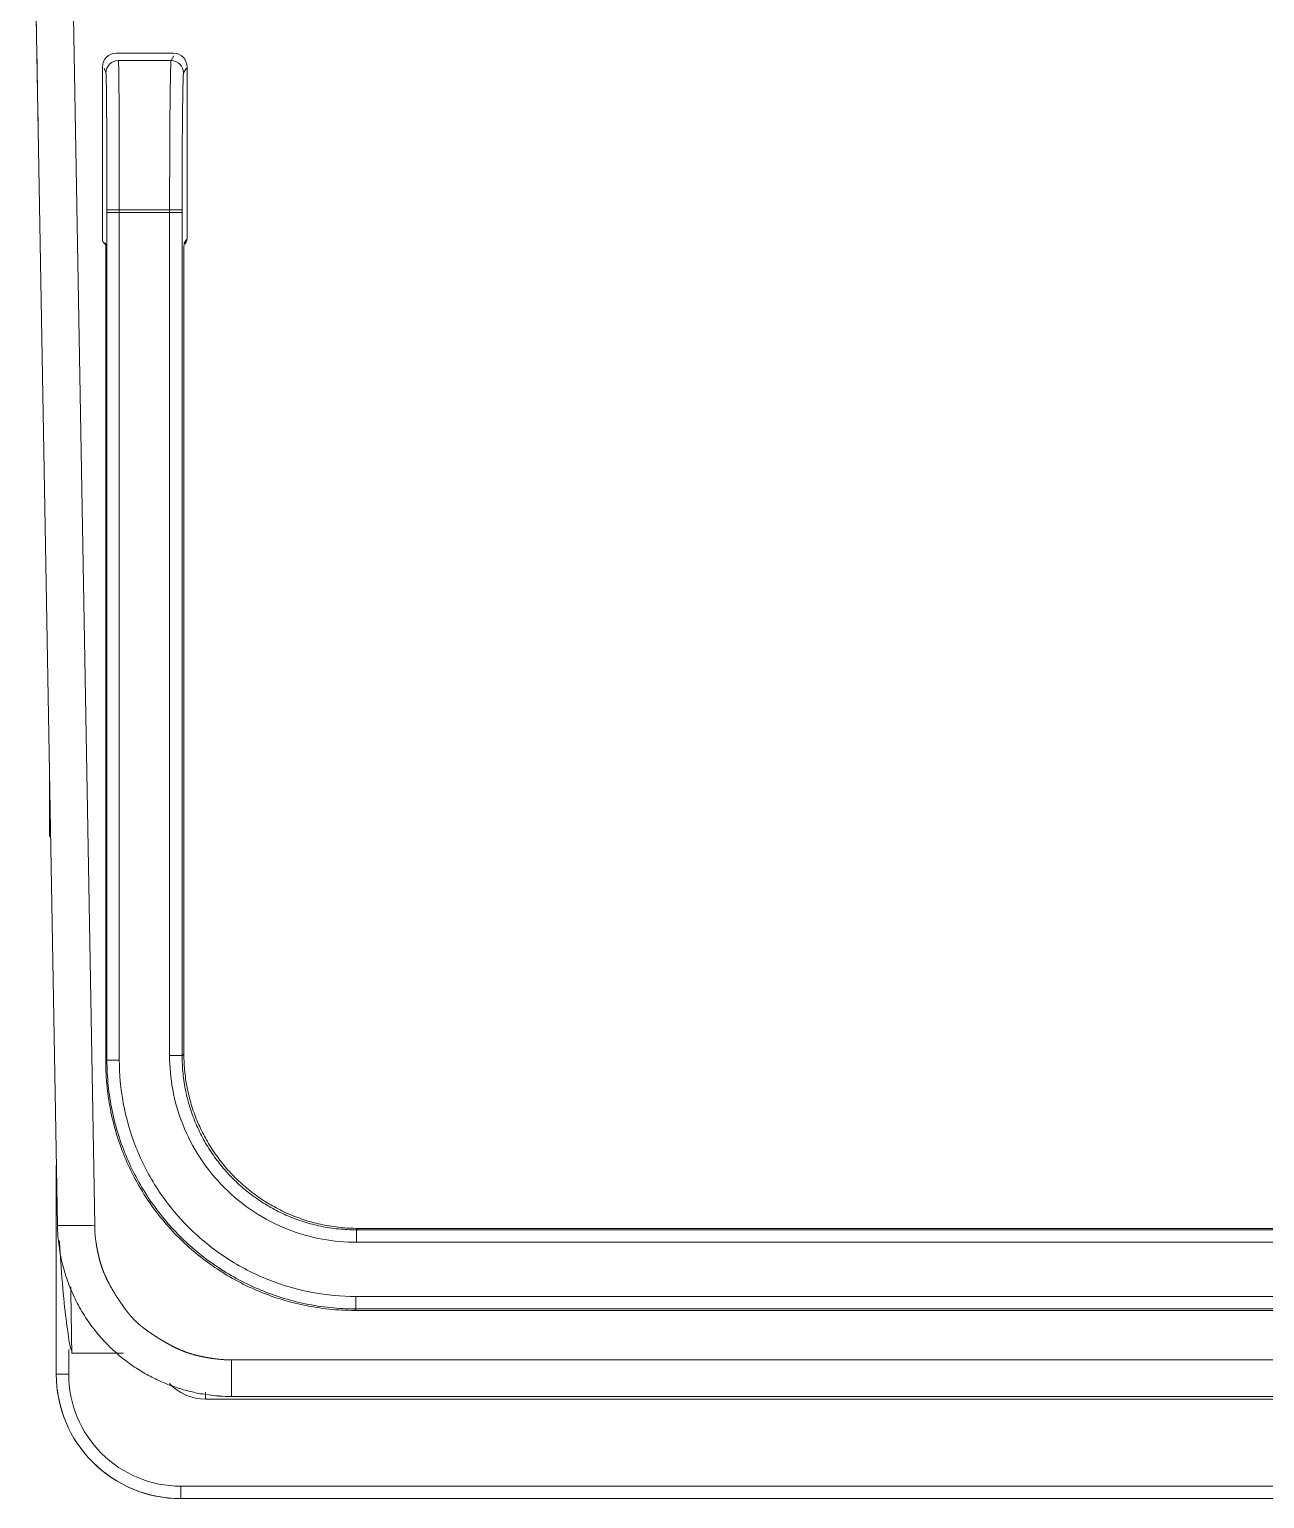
# Model space of a CAD drawing. Header units: millimetres. Extents: x 14183 to 14777, y -4239 to -3399.
# Drawn here: x 14296.18 to 14320.99, y -3499.23 to -3469.72 of the extents above; entities that cross this region are included whole.
import ezdxf

# ---------------------------------------------------------------- set-up
doc = ezdxf.new("R2010")
doc.units = ezdxf.units.MM
doc.header["$LTSCALE"] = 0.1
doc.layers.get('0').update_dxf_attribs({"lineweight": 15})

msp = doc.modelspace()

# ---------------------------------------------------------------- linework, layer by layer
at = {"linetype": 'Continuous', "lineweight": 18, "extrusion": (-1.22465e-16, -1, 0)}
for p, q in [((14296.739, -3493.744), (14296.178, -3461.56)), ((14296.739, -3493.744), (14296.178, -3461.56)), ((14299.069, -3470.195), (14297.919, -3470.195)), ((14299.069, -3470.195), (14297.919, -3470.195)), ((14297.644, -3470.47), (14297.644, -3473.92)), ((14297.644, -3470.47), (14297.644, -3473.92)), ((14299.344, -3473.92), (14299.344, -3470.47)), ((14299.344, -3473.92), (14299.344, -3470.47)), ((14297.735, -3473.396), (14297.984, -3473.396)), ((14298.994, -3473.396), (14299.245, -3473.396)), ((14297.709, -3474.019), (14297.691, -3474.019)), ((14297.709, -3474.019), (14297.692, -3474.019)), ((14297.696, -3474.004), (14297.696, -3474.022)), ((14297.696, -3474.004), (14297.696, -3474.023)), ((14297.696, -3474.019), (14297.703, -3474.011)), ((14297.696, -3474.019), (14297.703, -3474.011)), ((14297.712, -3474.391), (14297.712, -3474.421)), ((14297.712, -3474.421), (14297.712, -3490.454)), ((14299.281, -3474.421), (14299.281, -3474.391)), ((14296.582, -3485.901), (14296.582, -3484.756)), ((14296.582, -3485.901), (14296.582, -3485.91)), ((14296.718, -3496.735), (14296.718, -3492.536)), ((14302.781, -3493.806), (14376.374, -3493.806)), ((14376.374, -3495.454), (14302.712, -3495.454)), ((14297.029, -3496.31), (14298.069, -3496.31)), ((14300.239, -3497.182), (14370.983, -3497.182)), ((14300.239, -3497.182), (14300.441, -3497.182)), ((14299.218, -3499.235), (14376.374, -3499.235)), ((14299.218, -3499.235), (14299.218, -3499.235))]:
    msp.add_line(p, q, dxfattribs=at)
at = {"linetype": 'Continuous', "lineweight": 13, "extrusion": (-1.22465e-16, -1, 0)}
for p, q in [((14296.927, -3461.56), (14297.489, -3493.744)), ((14296.927, -3461.56), (14297.489, -3493.744)), ((14297.716, -3470.594), (14297.679, -3470.499)), ((14299.024, -3470.344), (14297.966, -3470.344)), ((14299.024, -3470.344), (14299.082, -3470.249)), ((14299.332, -3470.499), (14299.274, -3470.594)), ((14297.735, -3473.344), (14297.984, -3473.344)), ((14297.735, -3473.344), (14297.735, -3473.396)), ((14297.735, -3490.425), (14297.735, -3473.396)), ((14297.984, -3473.344), (14298.994, -3473.344)), ((14297.984, -3473.396), (14297.984, -3473.344)), ((14297.984, -3473.396), (14298.994, -3473.396)), ((14297.984, -3490.425), (14297.984, -3473.396)), ((14298.994, -3473.344), (14299.245, -3473.344)), ((14298.994, -3473.344), (14298.994, -3473.396)), ((14298.994, -3473.396), (14298.994, -3490.336)), ((14299.245, -3473.344), (14299.245, -3473.396)), ((14299.285, -3474.016), (14299.332, -3473.939)), ((14297.712, -3474.391), (14297.712, -3474.421)), ((14299.281, -3474.421), (14299.281, -3474.391)), ((14297.712, -3490.454), (14297.735, -3490.425)), ((14297.984, -3490.425), (14297.735, -3490.425)), ((14299.245, -3490.336), (14298.994, -3490.336)), ((14296.718, -3492.543), (14296.718, -3496.735)), ((14302.781, -3493.806), (14302.745, -3493.836)), ((14376.374, -3493.836), (14302.745, -3493.836)), ((14302.744, -3494.086), (14376.374, -3494.086)), ((14376.374, -3495.175), (14302.734, -3495.175)), ((14302.734, -3495.425), (14302.712, -3495.454)), ((14302.734, -3495.425), (14376.374, -3495.425)), ((14296.968, -3496.735), (14296.968, -3496.241)), ((14300.239, -3496.446), (14370.983, -3496.446)), ((14300.239, -3496.446), (14370.983, -3496.446)), ((14296.718, -3496.735), (14296.718, -3496.735)), ((14296.968, -3496.735), (14296.718, -3496.735)), ((14299.718, -3497.235), (14375.866, -3497.235)), ((14376.374, -3498.985), (14299.218, -3498.985))]:
    msp.add_line(p, q, dxfattribs=at)
at = {"linetype": 'Continuous', "lineweight": 18, "extrusion": (0, 0, -1)}
for centre, radius, start, end in [((-14297.919, -3470.47), 0.275, 0.0136, 89.9978), ((-14297.919, -3470.47), 0.275, 0.0136, 89.9978), ((-14299.069, -3470.47), 0.275, 90.0023, 179.9868), ((-14299.069, -3470.47), 0.275, 90.0023, 179.9868), ((-14297.794, -3473.92), 0.15, 303.3287, 0.005), ((-14297.794, -3473.92), 0.15, 303.3287, 0.005), ((-14299.194, -3473.92), 0.15, 180, 225.5039), ((-14299.194, -3473.92), 0.15, 180, 225.5039)]:
    msp.add_arc(centre, radius, start, end, dxfattribs=at)
at = {"linetype": 'Continuous', "lineweight": 18}
msp.add_arc((14296.632, -3485.91), 0.05, 180, 234.3402, dxfattribs=at)
at = {"linetype": 'Continuous', "lineweight": 13}
for centre, major_axis, ratio, start_param, end_param in [((14297.966, -3470.594), (0.233, 0.09), 0.999825, 1.20064, 2.771292), ((14299.024, -3470.594), (0.213, -0.13), 0.999791, 0.548161, 2.118957), ((14296.632, -3485.901), (-0.05, 0), 0.995278, 0, 0.944515), ((14302.745, -3494.086), (0, -0.25), 0.001952, 3.150319, 4.712401), ((14302.734, -3495.175), (0, -0.25), 0.001952, 4.712405, 6.274459), ((14299.218, -3496.735), (0, 2.25), 1, 1.570796, 3.141593), ((14299.718, -3496.235), (0, -1), 1, 5.470446, 6.283185), ((14299.718, -3497.235), (0, -0.25), 0.000016, 1.570796, 2.150028), ((14299.218, -3498.985), (0, -0.25), 0.000016, 0, 1.570796)]:
    msp.add_ellipse(centre, major_axis=major_axis, ratio=ratio, start_param=start_param, end_param=end_param, dxfattribs=at)
at = {"linetype": 'Continuous', "lineweight": 18}
for major_axis, start_param, end_param in [((0, -2.5), 4.712389, 6.283185), ((0, 2.5), 1.570796, 3.141593)]:
    msp.add_ellipse((14299.218, -3496.735), major_axis=major_axis, ratio=1, start_param=start_param, end_param=end_param, dxfattribs=at)
for points, degree, knots in [([(14296.359, -3471.998), (14296.345, -3471.197), (14296.318, -3469.623), (14296.283, -3467.661), (14296.261, -3466.366), (14296.256, -3466.064), (14296.256, -3466.064)], 3, [0, 0, 0, 0, 0.250014, 0.500028, 0.750042, 1, 1, 1, 1]), ([(14297.735, -3473.344), (14297.735, -3473.177), (14297.734, -3472.835), (14297.733, -3472.327), (14297.732, -3471.839), (14297.729, -3471.402), (14297.726, -3471.045), (14297.723, -3470.787), (14297.72, -3470.634), (14297.717, -3470.597), (14297.716, -3470.594)], 3, [0, 0, 0, 0, 0.11685, 0.240492, 0.369106, 0.50035, 0.63158, 0.760155, 0.883737, 1, 1, 1, 1]), ([(14299.274, -3470.594), (14299.272, -3470.597), (14299.268, -3470.634), (14299.263, -3470.787), (14299.258, -3471.045), (14299.253, -3471.402), (14299.249, -3471.839), (14299.247, -3472.327), (14299.245, -3472.835), (14299.245, -3473.177), (14299.245, -3473.344)], 3, [0, 0, 0, 0, 0.116261, 0.239843, 0.368418, 0.499649, 0.630894, 0.759508, 0.88315, 1, 1, 1, 1]), ([(14297.709, -3474.016), (14297.71, -3474.017), (14297.71, -3474.032), (14297.711, -3474.078), (14297.711, -3474.126), (14297.711, -3474.186), (14297.712, -3474.253), (14297.712, -3474.322), (14297.712, -3474.369), (14297.712, -3474.391)], 3, [0, 0, 0, 0, 0.239711, 0.36835, 0.4996, 0.63089, 0.759643, 0.883549, 1, 1, 1, 1]), ([(14299.281, -3474.391), (14299.281, -3474.373), (14299.281, -3474.337), (14299.281, -3474.283), (14299.281, -3474.232), (14299.281, -3474.184), (14299.282, -3474.131), (14299.283, -3474.074), (14299.284, -3474.029), (14299.284, -3474.017), (14299.285, -3474.016)], 3, [0, 0, 0, 0, 0.09407, 0.187968, 0.282113, 0.376037, 0.469939, 0.62713, 0.813927, 1, 1, 1, 1]), ([(14302.781, -3493.806), (14302.66, -3493.806), (14302.54, -3493.8), (14302.303, -3493.775), (14302.185, -3493.757), (14301.955, -3493.709), (14301.842, -3493.68), (14301.62, -3493.61), (14301.512, -3493.57), (14301.301, -3493.48), (14301.199, -3493.43), (14301.001, -3493.322), (14300.905, -3493.263), (14300.721, -3493.138), (14300.632, -3493.071), (14300.505, -3492.966), (14300.464, -3492.93), (14300.404, -3492.875), (14300.374, -3492.847), (14300.34, -3492.814), (14300.323, -3492.798), (14300.314, -3492.79), (14300.311, -3492.786), (14300.308, -3492.784), (14300.307, -3492.782), (14300.23, -3492.705), (14300.156, -3492.625), (14300.017, -3492.456), (14299.95, -3492.368), (14299.825, -3492.184), (14299.766, -3492.089), (14299.658, -3491.891), (14299.608, -3491.789), (14299.518, -3491.578), (14299.478, -3491.47), (14299.408, -3491.248), (14299.378, -3491.135), (14299.33, -3490.904), (14299.312, -3490.786), (14299.287, -3490.548), (14299.281, -3490.428), (14299.281, -3490.306)], 3, [0, 0, 0, 0, 0.0625, 0.0625, 0.125, 0.125, 0.1875, 0.1875, 0.25, 0.25, 0.3125, 0.3125, 0.375, 0.375, 0.4375, 0.4375, 0.46875, 0.46875, 0.484375, 0.492187, 0.496094, 0.498047, 0.499023, 0.499023, 0.5, 0.5, 0.5625, 0.5625, 0.625, 0.625, 0.6875, 0.6875, 0.75, 0.75, 0.8125, 0.8125, 0.875, 0.875, 0.9375, 0.9375, 1, 1, 1, 1]), ([(14297.712, -3490.454), (14297.712, -3490.627), (14297.721, -3490.798), (14297.756, -3491.137), (14297.782, -3491.305), (14297.85, -3491.634), (14297.892, -3491.796), (14297.992, -3492.112), (14298.049, -3492.267), (14298.177, -3492.568), (14298.249, -3492.714), (14298.404, -3492.997), (14298.487, -3493.134), (14298.666, -3493.397), (14298.761, -3493.523), (14298.962, -3493.765), (14299.067, -3493.88), (14299.285, -3494.099), (14299.401, -3494.204), (14299.642, -3494.404), (14299.769, -3494.499), (14300.032, -3494.678), (14300.169, -3494.762), (14300.452, -3494.917), (14300.598, -3494.988), (14300.899, -3495.117), (14301.054, -3495.174), (14301.37, -3495.274), (14301.532, -3495.316), (14301.861, -3495.384), (14302.029, -3495.41), (14302.368, -3495.445), (14302.539, -3495.454), (14302.712, -3495.454)], 3, [0, 0, 0, 0, 0.0625, 0.0625, 0.125, 0.125, 0.1875, 0.1875, 0.25, 0.25, 0.3125, 0.3125, 0.375, 0.375, 0.4375, 0.4375, 0.5, 0.5, 0.5625, 0.5625, 0.625, 0.625, 0.6875, 0.6875, 0.75, 0.75, 0.8125, 0.8125, 0.875, 0.875, 0.9375, 0.9375, 1, 1, 1, 1]), ([(14297.984, -3490.425), (14297.984, -3490.714), (14298.039, -3491.311), (14298.293, -3492.196), (14298.734, -3493.048), (14299.351, -3493.807), (14300.111, -3494.424), (14300.963, -3494.866), (14301.848, -3495.12), (14302.445, -3495.175), (14302.734, -3495.175)], 3, [0, 0, 0, 0, 0.116344, 0.239925, 0.368608, 0.5, 0.631392, 0.760075, 0.883656, 1, 1, 1, 1]), ([(14302.744, -3494.086), (14302.516, -3494.086), (14302.045, -3494.043), (14301.346, -3493.842), (14300.673, -3493.493), (14300.074, -3493.006), (14299.586, -3492.407), (14299.238, -3491.734), (14299.037, -3491.034), (14298.994, -3490.564), (14298.994, -3490.336)], 3, [0, 0, 0, 0, 0.115977, 0.239826, 0.368797, 0.5, 0.631203, 0.760174, 0.884023, 1, 1, 1, 1]), ([(14300.059, -3497.178), (14300.034, -3497.177), (14300.009, -3497.175), (14299.897, -3497.167), (14299.809, -3497.157), (14299.629, -3497.13), (14299.538, -3497.113), (14299.354, -3497.07), (14299.261, -3497.045), (14299.074, -3496.984), (14298.98, -3496.95), (14298.792, -3496.871), (14298.698, -3496.827), (14298.511, -3496.728), (14298.418, -3496.673), (14298.234, -3496.554), (14298.144, -3496.489), (14297.967, -3496.347), (14297.88, -3496.271), (14297.713, -3496.108), (14297.632, -3496.021), (14297.477, -3495.835), (14297.403, -3495.737), (14297.264, -3495.53), (14297.199, -3495.422), (14297.08, -3495.195), (14297.025, -3495.076), (14296.93, -3494.83), (14296.888, -3494.702), (14296.819, -3494.44), (14296.792, -3494.305), (14296.753, -3494.028), (14296.742, -3493.887), (14296.739, -3493.744)], 3, [0, 0, 0, 0, 0.019015, 0.019015, 0.084414, 0.084414, 0.149813, 0.149813, 0.215212, 0.215212, 0.280611, 0.280611, 0.34601, 0.34601, 0.411409, 0.411409, 0.476808, 0.476808, 0.542207, 0.542207, 0.607606, 0.607606, 0.673005, 0.673005, 0.738404, 0.738404, 0.803803, 0.803803, 0.869202, 0.869202, 0.934601, 0.934601, 1, 1, 1, 1]), ([(14300.239, -3497.182), (14300.156, -3497.182), (14300.07, -3497.18), (14299.897, -3497.167), (14299.809, -3497.157), (14299.629, -3497.13), (14299.538, -3497.113), (14299.354, -3497.07), (14299.261, -3497.045), (14299.074, -3496.984), (14298.98, -3496.95), (14298.792, -3496.871), (14298.698, -3496.827), (14298.511, -3496.728), (14298.418, -3496.673), (14298.234, -3496.554), (14298.144, -3496.489), (14297.967, -3496.347), (14297.88, -3496.271), (14297.713, -3496.108), (14297.632, -3496.021), (14297.477, -3495.835), (14297.403, -3495.737), (14297.264, -3495.53), (14297.199, -3495.422), (14297.08, -3495.195), (14297.025, -3495.076), (14296.93, -3494.83), (14296.888, -3494.702), (14296.819, -3494.44), (14296.792, -3494.305), (14296.753, -3494.028), (14296.742, -3493.887), (14296.739, -3493.744)], 3, [0, 0, 0, 0, 0.0625, 0.0625, 0.125, 0.125, 0.1875, 0.1875, 0.25, 0.25, 0.3125, 0.3125, 0.375, 0.375, 0.4375, 0.4375, 0.5, 0.5, 0.5625, 0.5625, 0.625, 0.625, 0.6875, 0.6875, 0.75, 0.75, 0.8125, 0.8125, 0.875, 0.875, 0.9375, 0.9375, 1, 1, 1, 1]), ([(14297.489, -3493.744), (14297.487, -3493.937), (14297.534, -3494.193), (14297.558, -3494.323), (14297.585, -3494.428), (14297.619, -3494.556), (14297.666, -3494.675), (14297.695, -3494.75), (14297.769, -3494.903), (14297.817, -3494.988), (14297.884, -3495.106), (14297.966, -3495.23), (14298.036, -3495.337), (14298.107, -3495.432), (14298.159, -3495.502), (14298.204, -3495.555), (14298.252, -3495.611), (14298.346, -3495.704), (14298.399, -3495.749), (14298.45, -3495.792), (14298.516, -3495.84), (14298.616, -3495.914), (14298.733, -3495.989), (14298.85, -3496.063), (14298.963, -3496.125), (14299.053, -3496.176), (14299.135, -3496.214), (14299.216, -3496.252), (14299.298, -3496.283), (14299.418, -3496.328), (14299.549, -3496.36), (14299.655, -3496.386), (14299.786, -3496.408), (14300.044, -3496.452), (14300.239, -3496.446)], 2, [0, 0, 0, 0.125, 0.125, 0.1875, 0.1875, 0.25, 0.25, 0.285714, 0.321429, 0.321429, 0.375, 0.375, 0.425, 0.425, 0.4625, 0.4625, 0.5, 0.535714, 0.535714, 0.571429, 0.571429, 0.625, 0.625, 0.675, 0.675, 0.7125, 0.7125, 0.75, 0.75, 0.8125, 0.8125, 0.875, 0.875, 1, 1, 1]), ([(14297.489, -3493.744), (14297.487, -3493.937), (14297.534, -3494.193), (14297.558, -3494.323), (14297.585, -3494.428), (14297.619, -3494.556), (14297.666, -3494.675), (14297.695, -3494.75), (14297.769, -3494.903), (14297.817, -3494.988), (14297.884, -3495.106), (14297.966, -3495.23), (14298.036, -3495.337), (14298.107, -3495.432), (14298.159, -3495.502), (14298.204, -3495.555), (14298.252, -3495.611), (14298.346, -3495.704), (14298.399, -3495.749), (14298.45, -3495.792), (14298.516, -3495.84), (14298.616, -3495.914), (14298.733, -3495.989), (14298.85, -3496.063), (14298.963, -3496.125), (14299.053, -3496.176), (14299.135, -3496.214), (14299.216, -3496.252), (14299.298, -3496.283), (14299.418, -3496.328), (14299.549, -3496.36), (14299.655, -3496.386), (14299.786, -3496.408), (14300.044, -3496.452), (14300.239, -3496.446)], 2, [0, 0, 0, 0.125, 0.125, 0.1875, 0.1875, 0.25, 0.25, 0.285714, 0.321429, 0.321429, 0.375, 0.375, 0.425, 0.425, 0.4625, 0.4625, 0.5, 0.535714, 0.535714, 0.571429, 0.571429, 0.625, 0.625, 0.675, 0.675, 0.7125, 0.7125, 0.75, 0.75, 0.8125, 0.8125, 0.875, 0.875, 1, 1, 1]), ([(14296.779, -3494.055), (14296.788, -3494.199), (14296.816, -3494.64), (14296.876, -3495.331), (14296.925, -3495.726), (14296.951, -3495.889)], 3, [0, 0, 0, 0, 0.191194, 0.602718, 1, 1, 1, 1]), ([(14297.029, -3496.31), (14297.029, -3496.31), (14297.027, -3496.208), (14297.024, -3495.981), (14297.023, -3495.904)], 3, [0, 0, 0, 0, 0.706188, 1, 1, 1, 1])]:
    msp.add_open_spline(points, degree=degree, knots=knots, dxfattribs=at)
at = {"linetype": 'Continuous', "lineweight": 13}
for points, knots in [([(14297.966, -3470.344), (14297.967, -3470.346), (14297.968, -3470.357), (14297.969, -3470.39), (14297.97, -3470.413), (14297.971, -3470.47), (14297.972, -3470.503), (14297.973, -3470.578), (14297.973, -3470.619), (14297.975, -3470.706), (14297.975, -3470.752), (14297.976, -3470.847), (14297.976, -3470.896), (14297.977, -3470.995), (14297.978, -3471.044), (14297.978, -3471.119), (14297.978, -3471.144), (14297.979, -3471.18), (14297.979, -3471.199), (14297.979, -3471.22), (14297.979, -3471.23), (14297.979, -3471.236), (14297.979, -3471.238), (14297.979, -3471.24), (14297.979, -3471.24), (14297.979, -3471.241), (14297.979, -3471.241), (14297.979, -3471.241), (14297.979, -3471.241), (14297.979, -3471.241), (14297.979, -3471.241), (14297.979, -3471.314), (14297.98, -3471.39), (14297.981, -3471.548), (14297.981, -3471.629), (14297.982, -3471.797), (14297.982, -3471.882), (14297.982, -3472.057), (14297.983, -3472.146), (14297.983, -3472.327), (14297.983, -3472.418), (14297.984, -3472.602), (14297.984, -3472.695), (14297.984, -3472.881), (14297.984, -3472.974), (14297.984, -3473.159), (14297.984, -3473.252), (14297.984, -3473.344)], [0, 0, 0, 0, 0.0625, 0.0625, 0.125, 0.125, 0.1875, 0.1875, 0.25, 0.25, 0.3125, 0.3125, 0.375, 0.375, 0.4375, 0.4375, 0.46875, 0.46875, 0.484375, 0.492187, 0.496094, 0.498047, 0.499023, 0.499512, 0.499756, 0.499878, 0.499939, 0.499969, 0.499985, 0.499985, 0.5, 0.5, 0.5625, 0.5625, 0.625, 0.625, 0.6875, 0.6875, 0.75, 0.75, 0.8125, 0.8125, 0.875, 0.875, 0.9375, 0.9375, 1, 1, 1, 1]), ([(14298.994, -3473.344), (14298.994, -3473.252), (14298.994, -3473.159), (14298.995, -3472.974), (14298.995, -3472.881), (14298.995, -3472.695), (14298.995, -3472.602), (14298.996, -3472.418), (14298.996, -3472.327), (14298.997, -3472.147), (14298.997, -3472.057), (14298.998, -3471.883), (14298.999, -3471.797), (14299, -3471.629), (14299, -3471.548), (14299.001, -3471.43), (14299.001, -3471.391), (14299.002, -3471.334), (14299.002, -3471.306), (14299.003, -3471.273), (14299.003, -3471.257), (14299.003, -3471.249), (14299.003, -3471.245), (14299.003, -3471.243), (14299.003, -3471.242), (14299.003, -3471.241), (14299.003, -3471.241), (14299.003, -3471.241), (14299.003, -3471.241), (14299.003, -3471.241), (14299.003, -3471.241), (14299.003, -3471.193), (14299.004, -3471.144), (14299.005, -3471.044), (14299.006, -3470.995), (14299.007, -3470.896), (14299.008, -3470.847), (14299.009, -3470.752), (14299.01, -3470.706), (14299.012, -3470.619), (14299.013, -3470.578), (14299.015, -3470.503), (14299.016, -3470.47), (14299.018, -3470.413), (14299.019, -3470.39), (14299.021, -3470.357), (14299.022, -3470.346), (14299.024, -3470.344)], [0, 0, 0, 0, 0.0625, 0.0625, 0.125, 0.125, 0.1875, 0.1875, 0.25, 0.25, 0.3125, 0.3125, 0.375, 0.375, 0.4375, 0.4375, 0.46875, 0.46875, 0.484375, 0.492188, 0.496094, 0.498047, 0.499023, 0.499512, 0.499756, 0.499878, 0.499939, 0.499969, 0.499985, 0.499985, 0.5, 0.5, 0.5625, 0.5625, 0.625, 0.625, 0.6875, 0.6875, 0.75, 0.75, 0.8125, 0.8125, 0.875, 0.875, 0.9375, 0.9375, 1, 1, 1, 1]), ([(14302.734, -3495.425), (14302.562, -3495.425), (14302.39, -3495.416), (14302.052, -3495.381), (14301.884, -3495.355), (14301.555, -3495.286), (14301.393, -3495.244), (14301.077, -3495.145), (14300.922, -3495.087), (14300.621, -3494.959), (14300.475, -3494.888), (14300.192, -3494.733), (14300.055, -3494.649), (14299.792, -3494.47), (14299.665, -3494.375), (14299.424, -3494.175), (14299.308, -3494.07), (14299.09, -3493.851), (14298.985, -3493.736), (14298.784, -3493.494), (14298.689, -3493.368), (14298.51, -3493.104), (14298.426, -3492.968), (14298.271, -3492.684), (14298.2, -3492.538), (14298.072, -3492.237), (14298.015, -3492.083), (14297.915, -3491.766), (14297.873, -3491.604), (14297.805, -3491.275), (14297.779, -3491.108), (14297.744, -3490.769), (14297.735, -3490.597), (14297.735, -3490.425)], [0, 0, 0, 0, 0.0625, 0.0625, 0.125, 0.125, 0.1875, 0.1875, 0.25, 0.25, 0.3125, 0.3125, 0.375, 0.375, 0.4375, 0.4375, 0.5, 0.5, 0.5625, 0.5625, 0.625, 0.625, 0.6875, 0.6875, 0.75, 0.75, 0.8125, 0.8125, 0.875, 0.875, 0.9375, 0.9375, 1, 1, 1, 1]), ([(14299.245, -3490.336), (14299.245, -3490.457), (14299.251, -3490.577), (14299.275, -3490.814), (14299.294, -3490.931), (14299.341, -3491.161), (14299.371, -3491.275), (14299.441, -3491.496), (14299.481, -3491.605), (14299.571, -3491.815), (14299.62, -3491.918), (14299.729, -3492.116), (14299.788, -3492.212), (14299.913, -3492.396), (14299.98, -3492.484), (14300.12, -3492.653), (14300.193, -3492.734), (14300.346, -3492.887), (14300.427, -3492.961), (14300.596, -3493.101), (14300.685, -3493.167), (14300.869, -3493.293), (14300.965, -3493.351), (14301.163, -3493.46), (14301.265, -3493.51), (14301.476, -3493.6), (14301.584, -3493.64), (14301.806, -3493.709), (14301.919, -3493.739), (14302.149, -3493.787), (14302.267, -3493.805), (14302.504, -3493.829), (14302.624, -3493.836), (14302.745, -3493.836)], [0, 0, 0, 0, 0.0625, 0.0625, 0.125, 0.125, 0.1875, 0.1875, 0.25, 0.25, 0.3125, 0.3125, 0.375, 0.375, 0.4375, 0.4375, 0.5, 0.5, 0.5625, 0.5625, 0.625, 0.625, 0.6875, 0.6875, 0.75, 0.75, 0.8125, 0.8125, 0.875, 0.875, 0.9375, 0.9375, 1, 1, 1, 1]), ([(14297.489, -3493.744), (14297.401, -3493.745), (14297.21, -3493.748), (14296.988, -3493.749), (14296.857, -3493.749), (14296.764, -3493.747), (14296.739, -3493.745), (14296.739, -3493.744)], [0, 0, 0, 0, 0.249673, 0.499782, 0.624837, 0.749891, 1, 1, 1, 1]), ([(14297.489, -3493.744), (14297.401, -3493.745), (14297.21, -3493.748), (14296.988, -3493.749), (14296.857, -3493.749), (14296.764, -3493.747), (14296.739, -3493.745), (14296.739, -3493.744)], [0, 0, 0, 0, 0.249673, 0.499782, 0.624837, 0.749891, 1, 1, 1, 1]), ([(14297.023, -3495.904), (14297.022, -3495.888), (14297.021, -3495.778), (14297.017, -3495.535), (14297.012, -3495.219), (14297.009, -3495.026), (14297.008, -3494.983)], [0, 0, 0, 0, 0.068393, 0.477015, 0.885637, 1, 1, 1, 1]), ([(14300.239, -3496.446), (14300.239, -3496.494), (14300.239, -3496.543), (14300.239, -3496.637), (14300.239, -3496.684), (14300.239, -3496.773), (14300.239, -3496.816), (14300.239, -3496.896), (14300.239, -3496.933), (14300.239, -3497.001), (14300.239, -3497.032), (14300.239, -3497.086), (14300.239, -3497.108), (14300.239, -3497.145), (14300.239, -3497.159), (14300.239, -3497.178), (14300.239, -3497.182), (14300.239, -3497.182)], [0, 0, 0, 0, 0.125, 0.125, 0.25, 0.25, 0.375, 0.375, 0.5, 0.5, 0.625, 0.625, 0.75, 0.75, 0.875, 0.875, 1, 1, 1, 1]), ([(14300.239, -3496.446), (14300.239, -3496.494), (14300.239, -3496.543), (14300.239, -3496.637), (14300.239, -3496.684), (14300.239, -3496.773), (14300.239, -3496.816), (14300.239, -3496.896), (14300.239, -3496.933), (14300.239, -3497.001), (14300.239, -3497.032), (14300.239, -3497.086), (14300.239, -3497.108), (14300.239, -3497.145), (14300.239, -3497.159), (14300.239, -3497.178), (14300.239, -3497.182), (14300.239, -3497.182)], [0, 0, 0, 0, 0.125, 0.125, 0.25, 0.25, 0.375, 0.375, 0.5, 0.5, 0.625, 0.625, 0.75, 0.75, 0.875, 0.875, 1, 1, 1, 1])]:
    msp.add_open_spline(points, degree=3, knots=knots, dxfattribs=at)
for points in [[(14299.245, -3473.396), (14299.245, -3490.336)], [(14299.245, -3490.336), (14299.281, -3490.306)]]:
    msp.add_open_spline(points, degree=1, dxfattribs=at)
at = {"linetype": 'Continuous', "lineweight": 18}
for points, degree in [([(14299.281, -3482.401), (14299.281, -3474.421)], 1), ([(14299.281, -3490.306), (14299.281, -3482.401)], 1), ([(14296.951, -3495.889), (14296.992, -3496.223), (14297.028, -3496.257)], 2)]:
    msp.add_open_spline(points, degree=degree, dxfattribs=at)

doc.saveas('drawing.dxf')
